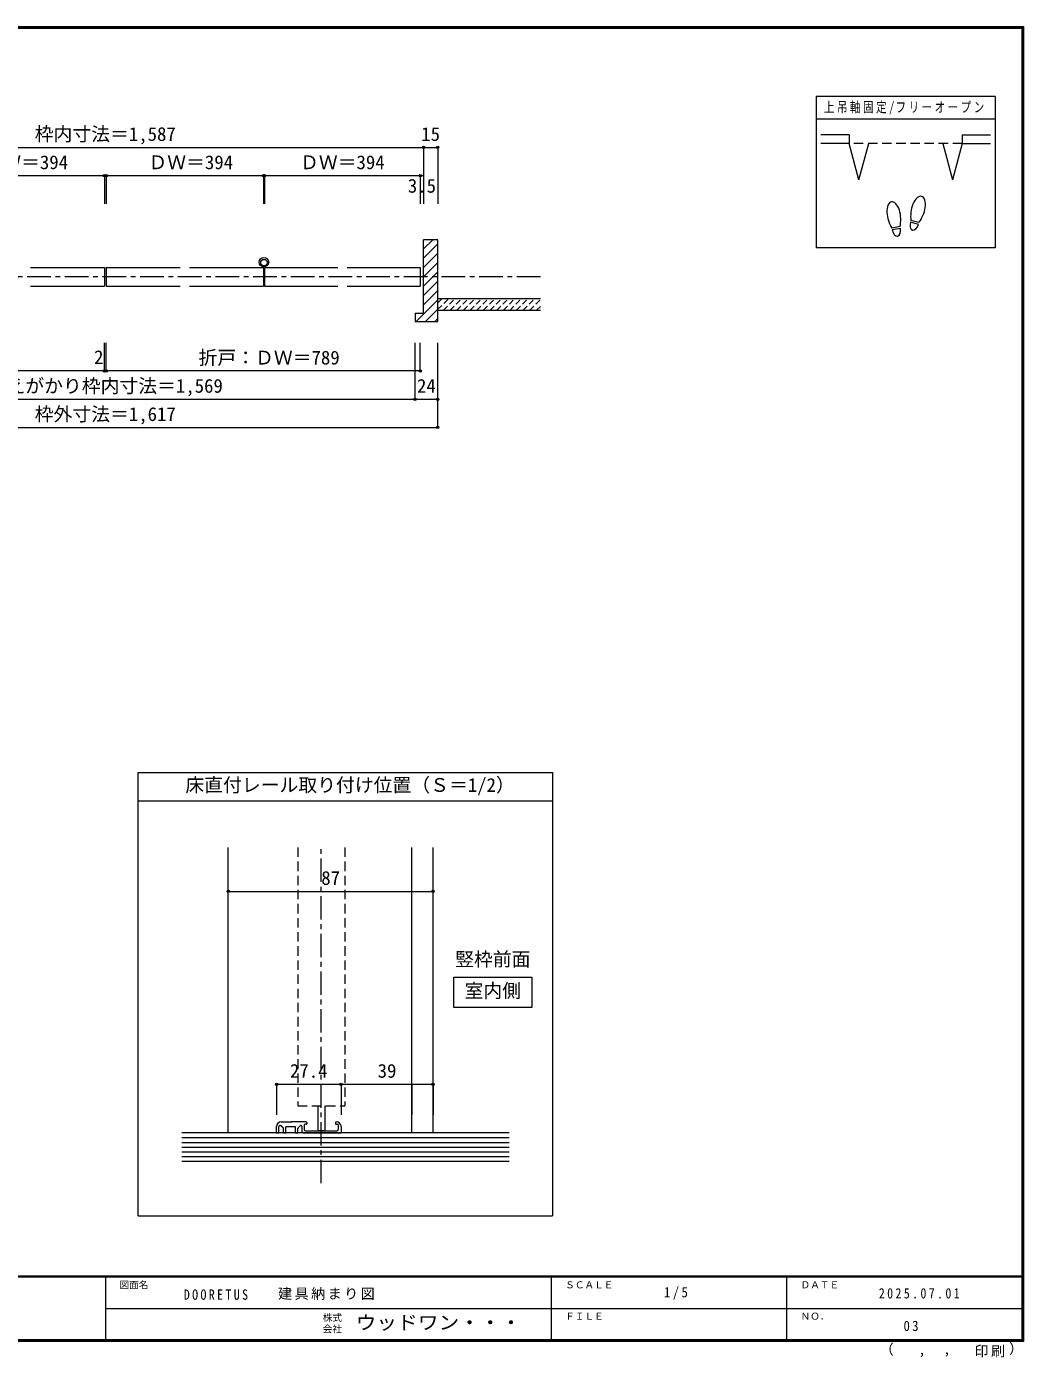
# Model space of a CAD drawing. Units: millimetres at full size, sheet at 1:5, with parts at other scales. Extents: x -973 to 977, y -718 to 696.
# Drawn here: x -82 to 977, y -718 to 696 of the extents above; entities that cross this region are included whole.
import ezdxf
from ezdxf.enums import TextEntityAlignment as Align

# ---------------------------------------------------------------- set-up
doc = ezdxf.new("R2010")
doc.units = ezdxf.units.MM
doc.header["$LTSCALE"] = 5
doc.header["$PDMODE"] = 32
doc.header["$PDSIZE"] = 2.5
for name, pattern in [('CHAIN1', [8, 5, -1, 1, -1]), ('DASHED1', [1.8, 1.2, -0.6]), ('DASHED2', [3, 2, -1])]:
    doc.linetypes.add(name, pattern=pattern)
for name, color, linetype, lineweight in [('0-1_通り芯', 4, 'CHAIN1', 9), ('0-3_仕上げ', 7, 'Continuous', 9), ('0-4_枠', 7, 'Continuous', 9), ('0-6_扉', 6, 'Continuous', 9), ('0-7_金物', 7, 'Continuous', 9), ('0-8_戸当り', 3, 'Continuous', 9), ('0-A_文字', 3, 'Continuous', 9), ('0-B_寸法', 7, 'Continuous', 9), ('0-C_ハッチ', 4, 'DASHED1', 9), ('1-1_通り芯', 4, 'CHAIN1', 9), ('1-3_仕上げ', 7, 'Continuous', 9), ('1-4_枠', 7, 'Continuous', 9), ('1-6_扉', 7, 'DASHED2', 9), ('1-7_金物', 7, 'Continuous', 9), ('1-A_文字', 7, 'Continuous', 9), ('1-B_寸法', 4, 'Continuous', 9), ('F-1_枠', 6, 'Continuous', 9)]:
    doc.layers.add(name, color=color, linetype=linetype, lineweight=lineweight)
doc.layers.add('F-0_補助線', color=7, linetype='Continuous')
doc.layers.add('F-A_文字', color=7, linetype='Continuous')
doc.styles.add('ＭＳ ゴシック', font='')
doc.styles.get('ＭＳ ゴシック').set_extended_font_data('MS Gothic')

msp = doc.modelspace()

# ---------------------------------------------------------------- linework, layer by layer
at = {"layer": '0-1_通り芯'}
msp.add_line((463.653, 430), (-460.347, 430), dxfattribs=at)
at = {"layer": '0-3_仕上げ', "color": 2}
for p, q in [((354.653, 407), (463.653, 407)), ((354.653, 394.5), (463.653, 394.5))]:
    msp.add_line(p, q, dxfattribs=at)
at = {"layer": '0-4_枠', "color": 3}
for p, q in [((339.653, 391.5), (339.653, 469.5)), ((354.653, 469.5), (339.653, 469.5)), ((330.653, 391.5), (339.653, 391.5)), ((330.653, 391.5), (330.653, 382.5))]:
    msp.add_line(p, q, dxfattribs=at)
at = {"layer": '0-4_枠', "color": 4}
for p, q in [((339.653, 459.819), (349.334, 469.5)), ((339.653, 449.92), (354.653, 464.92)), ((339.653, 440.02), (354.653, 455.02)), ((339.653, 430.121), (354.653, 445.121)), ((339.653, 420.221), (354.653, 435.221)), ((339.653, 410.322), (354.653, 425.322)), ((339.653, 400.422), (354.653, 415.422)), ((331.63, 382.5), (354.653, 405.523)), ((330.653, 391.422), (330.731, 391.5)), ((341.53, 382.5), (354.653, 395.623)), ((351.429, 382.5), (354.653, 385.724))]:
    msp.add_line(p, q, dxfattribs=at)
at = {"layer": '0-4_枠', "color": 3}
msp.add_lwpolyline([(330.653, 382.5), (354.653, 382.5), (354.653, 469.5)], dxfattribs=at)
at = {"layer": '0-6_扉'}
for p, q in [((-77.847, 440), (0.653, 440)), ((0.653, 440), (0.653, 420)), ((2.653, 440), (81.153, 440)), ((2.653, 440), (2.653, 420)), ((91.153, 440), (169.653, 440)), ((169.653, 440), (169.653, 420)), ((170.653, 440), (248.403, 440)), ((170.653, 440), (170.653, 420)), ((258.403, 440), (336.153, 440)), ((336.153, 440), (336.153, 420)), ((336.153, 440), (336.153, 420)), ((-77.847, 420), (0.653, 420)), ((2.653, 420), (81.153, 420)), ((91.153, 420), (169.653, 420)), ((170.653, 420), (248.403, 420)), ((258.403, 420), (336.153, 420))]:
    msp.add_line(p, q, dxfattribs=at)
at = {"layer": '0-7_金物'}
for centre, radius in [((170.153, 445.583), 5), ((170.153, 445.083), 3.5)]:
    msp.add_circle(centre, radius, dxfattribs=at)
at = {"layer": '0-8_戸当り', "color": 2}
for p, q in [((791.639, 580.751), (761.639, 580.751)), ((791.639, 580.751), (791.639, 571.751)), ((911.639, 580.751), (911.639, 571.751)), ((911.639, 580.751), (941.639, 580.751)), ((791.639, 571.751), (761.639, 571.751)), ((801.992, 533.114), (791.639, 571.751)), ((801.992, 533.114), (812.345, 571.751)), ((890.934, 571.751), (901.287, 533.114)), ((911.639, 571.751), (901.287, 533.114)), ((911.639, 571.751), (941.639, 571.751))]:
    msp.add_line(p, q, dxfattribs=at)
at = {"layer": '0-8_戸当り', "color": 7, "linetype": 'DASHED2'}
msp.add_line((911.639, 571.751), (791.639, 571.751), dxfattribs=at)
at = {"layer": '0-8_戸当り'}
for p, q in [((845.664, 483.378), (837.018, 481.853)), ((846.029, 481.31), (837.383, 479.785)), ((865.132, 485.706), (856.651, 487.978)), ((865.675, 487.735), (857.195, 490.007))]:
    msp.add_line(p, q, dxfattribs=at)
for centre, major_axis, ratio, start_param, end_param in [((839.003, 495.877), (-2.445, 13.867), 0.5, 4.34059143, 8.22577918), ((864.92, 501.878), (3.644, 13.601), 0.5, 4.34059143, 8.22577918), ((864.816, 501.489), (4.416, 16.48), 0.4, 1.85063327, 2.44287679), ((864.816, 501.489), (4.416, 16.48), 0.4, 3.84030852, 4.43255203), ((839.073, 495.481), (-2.963, 16.802), 0.4, 1.85063327, 2.44287679), ((841.706, 480.548), (-1.27, 7.205), 0.6, 1.57079633, 4.71238898), ((839.073, 495.481), (-2.963, 16.802), 0.4, 3.84030852, 4.43255203), ((860.892, 486.842), (1.894, 7.067), 0.6, 1.57079633, 4.71238898)]:
    msp.add_ellipse(centre, major_axis=major_axis, ratio=ratio, start_param=start_param, end_param=end_param, dxfattribs=at)
at = {"layer": '0-A_文字'}
for p, q in [((756.639, 621.667), (756.639, 460.667)), ((946.639, 621.667), (756.639, 621.667)), ((946.639, 597.667), (756.639, 597.667)), ((476.653, -96.475), (476.653, -567.5)), ((36.653, -126.475), (476.653, -126.475)), ((36.653, -567.5), (476.653, -567.5))]:
    msp.add_line(p, q, dxfattribs=at)
for points in [[(946.639, 621.667), (946.639, 460.667), (756.639, 460.667)], [(36.653, -567.5), (36.653, -96.475), (476.653, -96.475)]]:
    msp.add_lwpolyline(points, dxfattribs=at)
at = {"layer": '0-B_寸法', "color": 4}
for p, q in [((-336.347, 567.5), (339.653, 567.5)), ((339.653, 567.5), (339.653, 507.5)), ((339.653, 567.5), (354.653, 567.5)), ((354.653, 567.5), (354.653, 507.5)), ((-166.347, 537.5), (0.653, 537.5)), ((0.653, 537.5), (0.653, 507.5)), ((2.653, 537.5), (2.653, 507.5)), ((2.653, 537.5), (169.653, 537.5)), ((169.653, 537.5), (169.653, 507.5)), ((170.653, 537.5), (170.653, 507.5)), ((170.653, 537.5), (336.153, 537.5)), ((336.153, 537.5), (336.153, 507.5)), ((336.153, 537.5), (339.653, 537.5)), ((0.653, 330), (0.653, 360)), ((2.653, 330), (2.653, 360)), ((330.653, 300), (330.653, 360)), ((336.153, 330), (336.153, 360)), ((354.653, 270), (354.653, 360)), ((336.153, 330), (-332.847, 330)), ((-327.347, 300), (330.653, 300)), ((330.653, 300), (354.653, 300)), ((-351.347, 270), (354.653, 270))]:
    msp.add_line(p, q, dxfattribs=at)
at = {"layer": '0-B_寸法'}
for p in [(339.653, 567.5), (354.653, 567.5), (0.653, 537.5), (2.653, 537.5), (169.653, 537.5), (170.653, 537.5), (336.153, 537.5), (0.653, 330), (2.653, 330), (336.153, 330), (330.653, 300), (354.653, 300), (354.653, 270)]:
    msp.add_point(p, dxfattribs=at)
at = {"layer": '0-C_ハッチ'}
for p, q in [((354.653, 402.582), (359.07, 407)), ((354.653, 395.511), (366.142, 407)), ((360.713, 394.5), (373.213, 407)), ((367.784, 394.5), (380.284, 407)), ((374.855, 394.5), (387.355, 407)), ((381.926, 394.5), (394.426, 407)), ((388.997, 394.5), (401.497, 407)), ((396.068, 394.5), (408.568, 407)), ((403.139, 394.5), (415.639, 407)), ((410.21, 394.5), (422.71, 407)), ((417.281, 394.5), (429.781, 407)), ((424.352, 394.5), (436.852, 407)), ((431.423, 394.5), (443.923, 407)), ((438.494, 394.5), (450.994, 407)), ((445.565, 394.5), (458.065, 407)), ((452.636, 394.5), (463.653, 405.516)), ((459.708, 394.5), (463.653, 398.445))]:
    msp.add_line(p, q, dxfattribs=at)
at = {"layer": '1-1_通り芯'}
msp.add_line((230.982, -532.789), (230.982, -176.167), dxfattribs=at)
at = {"layer": '1-3_仕上げ', "color": 2}
for p, q in [((430.403, -479.417), (82.903, -479.417)), ((82.903, -509.417), (430.403, -509.417))]:
    msp.add_line(p, q, dxfattribs=at)
at = {"layer": '1-3_仕上げ'}
for p, q in [((82.903, -484.417), (430.403, -484.417)), ((82.903, -489.417), (430.403, -489.417)), ((82.903, -494.417), (430.403, -494.417)), ((82.903, -499.417), (430.403, -499.417)), ((82.903, -504.417), (430.403, -504.417))]:
    msp.add_line(p, q, dxfattribs=at)
at = {"layer": '1-4_枠', "color": 3}
for p, q in [((132.232, -479.417), (132.232, -176.167)), ((327.232, -479.417), (327.232, -176.167)), ((349.732, -479.417), (349.732, -176.167))]:
    msp.add_line(p, q, dxfattribs=at)
at = {"layer": '1-4_枠'}
for p, q in [((183.482, -479.417), (183.482, -472.667)), ((183.482, -479.417), (185.982, -479.417)), ((185.982, -479.417), (185.982, -472.56)), ((188.482, -467.667), (197.732, -467.667)), ((190.732, -479.417), (193.482, -479.417)), ((193.482, -479.417), (193.482, -472.917)), ((193.732, -472.667), (203.232, -472.667)), ((198.482, -468.417), (197.732, -467.667)), ((198.482, -468.417), (199.232, -467.667)), ((214.982, -467.667), (199.232, -467.667)), ((203.482, -479.417), (203.482, -472.917)), ((203.482, -479.417), (206.232, -479.417)), ((206.232, -479.417), (206.232, -474.603)), ((206.452, -474.073), (208.952, -471.573)), ((210.232, -472.103), (210.232, -476.917)), ((212.732, -479.417), (251.982, -479.417)), ((212.982, -470.917), (212.982, -475.917)), ((215.232, -470.167), (213.732, -470.167)), ((214.232, -477.167), (230.232, -477.167)), ((215.732, -468.417), (215.732, -469.667)), ((230.982, -477.917), (230.232, -477.167)), ((246.232, -468.417), (246.232, -469.667)), ((246.732, -470.167), (248.232, -470.167)), ((248.982, -470.917), (248.982, -475.917)), ((251.982, -472.667), (251.982, -479.417))]:
    msp.add_line(p, q, dxfattribs=at)
for points in [[(190.732, -479.417), (190.732, -474.292), (188.116, -471.676)], [(230.982, -477.917), (231.732, -477.167), (247.732, -477.167)]]:
    msp.add_lwpolyline(points, dxfattribs=at)
for centre, radius, start, end in [((188.482, -472.667), 5, 90, 180), ((187.232, -472.56), 1.25, 45, 180), ((193.732, -472.917), 0.25, 90, 180), ((203.232, -472.917), 0.25, 0, 90), ((206.982, -474.603), 0.75, 135, 180), ((209.482, -472.103), 0.75, 360, 135), ((212.732, -476.917), 2.5, 180, 270), ((213.732, -470.917), 0.75, 90, 180), ((214.232, -475.917), 1.25, 180, 270), ((214.982, -468.417), 0.75, 360, 90), ((215.232, -469.667), 0.5, 270, 360), ((246.982, -468.417), 0.75, 90, 180), ((246.732, -469.667), 0.5, 180, 270), ((246.982, -472.667), 5, 360, 90), ((247.732, -475.917), 1.25, 270, 0), ((248.232, -470.917), 0.75, 0, 90)]:
    msp.add_arc(centre, radius, start, end, dxfattribs=at)
at = {"layer": '1-6_扉'}
msp.add_line((255.982, -176.167), (255.982, -450.667), dxfattribs=at)
msp.add_lwpolyline([(205.982, -176.167), (205.982, -450.667), (255.982, -450.667)], dxfattribs=at)
at = {"layer": '1-7_金物'}
for p, q in [((227.232, -450.773), (227.232, -477.167)), ((234.732, -450.773), (234.732, -477.167)), ((234.732, -477.167), (227.232, -477.167))]:
    msp.add_line(p, q, dxfattribs=at)
at = {"layer": '1-A_文字'}
msp.add_lwpolyline([(371.896, -313.861), (454.489, -313.861), (454.489, -346.241), (371.896, -346.241)], close=True, dxfattribs=at)
at = {"layer": '1-B_寸法'}
for p, q in [((132.232, -222.779), (132.232, -191.167)), ((349.732, -222.779), (349.732, -191.167)), ((132.232, -222.779), (349.732, -222.779)), ((183.482, -427.667), (251.982, -427.667)), ((183.482, -427.667), (183.482, -460.167)), ((251.982, -427.667), (251.982, -460.167)), ((251.982, -427.667), (349.732, -427.667)), ((327.232, -427.667), (327.232, -460.167)), ((349.732, -427.667), (349.732, -460.167))]:
    msp.add_line(p, q, dxfattribs=at)
at = {"layer": '1-B_寸法', "color": 7}
for p in [(132.232, -222.779), (349.732, -222.779), (183.482, -427.667), (251.982, -427.667), (349.732, -427.667)]:
    msp.add_point(p, dxfattribs=at)
at = {"layer": 'F-1_枠'}
for p, q in [((-973.347, 695.833), (976.653, 695.833)), ((-973.347, 695), (976.653, 695)), ((-973.347, 694.167), (976.653, 694.167)), ((974.986, 695.833), (974.986, -700.833)), ((975.82, 695.833), (975.82, -700.833)), ((976.653, 695.833), (976.653, -700.833)), ((976.653, -631.667), (-973.347, -631.667)), ((976.653, -632.5), (-973.347, -632.5)), ((1.653, -632.5), (1.653, -699.167)), ((474.986, -632.5), (474.986, -699.167)), ((724.986, -632.5), (724.986, -699.167)), ((1.653, -665.833), (974.986, -665.834)), ((976.653, -699.167), (-973.347, -699.167)), ((976.653, -700), (-973.347, -700)), ((976.653, -700.833), (-973.347, -700.833))]:
    msp.add_line(p, q, dxfattribs=at)

# ---------------------------------------------------------------- texts
at = {"layer": '0-A_文字', "color": 7, "style": 'ＭＳ ゴシック'}
msp.add_text('床直付レール取り付け位置（Ｓ＝1/2）', height=14.66, dxfattribs=at).set_placement((86.653, -121.475), align=Align.BOTTOM_LEFT)
at = {"layer": '0-A_文字', "color": 7, "insert": (764.764, 602.167), "char_height": 11, "attachment_point": 7, "style": 'ＭＳ ゴシック'}
msp.add_mtext('\\T1.23;\\W0.75;上吊軸固定/フリーオープン', dxfattribs=at)
at = {"layer": '0-B_寸法', "style": 'ＭＳ ゴシック'}
for s, p in [('枠内寸法＝1,587', (-73.347, 570)), ('15', (337.153, 570)), ('ＤＷ＝394', (-127.847, 540)), ('ＤＷ＝394', (47.403, 540)), ('ＤＷ＝394', (208.403, 540)), ('3.5', (322.903, 515)), ('折戸：ＤＷ＝789', (100.653, 332.5)), ('2', (-10.345, 332.951)), ('見えがかり枠内寸法＝1,569', (-123.347, 302.5)), ('24', (332.653, 302.5)), ('枠外寸法＝1,617', (-73.347, 272.5))]:
    msp.add_text(s, height=14.66, dxfattribs=at).set_placement(p, align=Align.BOTTOM_LEFT)
at = {"layer": '1-A_文字', "style": 'ＭＳ ゴシック'}
for s, p in [('竪枠前面', (373.192, -306.499)), ('室内側', (383.192, -340.051))]:
    msp.add_text(s, height=14.66, dxfattribs=at).set_placement(p, align=Align.BOTTOM_LEFT)
at = {"layer": '1-B_寸法', "color": 7, "style": 'ＭＳ ゴシック'}
for s, p in [('87', (230.982, -220.279)), ('27.4', (197.732, -425.167)), ('39', (290.857, -425.167))]:
    msp.add_text(s, height=14.66, dxfattribs=at).set_placement(p, align=Align.BOTTOM_LEFT)
at = {"layer": 'F-0_補助線', "char_height": 11, "attachment_point": 7, "style": 'ＭＳ ゴシック'}
for s, insert in [('\\T1.39;\\W0.85;DOORETUS', (84.986, -656.798)), ('\\T1.17;建具納まり図', (185.035, -656.798))]:
    msp.add_mtext(s, dxfattribs=dict(at, insert=insert))
at = {"layer": 'F-A_文字', "style": 'ＭＳ ゴシック'}
for s, height, p in [('図面名', 7.331, (16.653, -646.667)), ('ＳＣＡＬＥ', 7.331, (489.986, -646.667)), ('ＤＡＴＥ', 7.331, (739.986, -646.667)), ('株式', 7.331, (232.486, -681.5)), ('ＦＩＬＥ', 7.331, (489.986, -680)), ('ＮＯ．', 7.331, (739.986, -680.001)), ('会社', 7.331, (232.486, -693.5)), ('（', 11, (823.992, -718.052)), ('）', 11, (961.387, -717.355)), (',', 11, (865.199, -718.052)), (',', 11, (891.686, -717.588))]:
    msp.add_text(s, height=height, dxfattribs=at).set_placement(p, align=Align.BOTTOM_LEFT)
at = {"layer": 'F-A_文字', "style": 'ＭＳ ゴシック', "width": 1.1}
msp.add_text('ウッドワン・・・', height=14.66, dxfattribs=at).set_placement((267.486, -692.5), align=Align.BOTTOM_LEFT)
at = {"layer": 'F-A_文字', "char_height": 11, "attachment_point": 7, "style": 'ＭＳ ゴシック'}
for s, insert in [('\\T1.38;\\W0.9;1/5', (594.986, -656.667)), ('\\T1.39;\\W0.85;2025.07.01', (823.111, -655.417)), ('\\T1.36;\\W0.9;03', (849.361, -690.001)), ('\\T1.17;印刷', (924.678, -717.82))]:
    msp.add_mtext(s, dxfattribs=dict(at, insert=insert))

doc.saveas('drawing.dxf')
